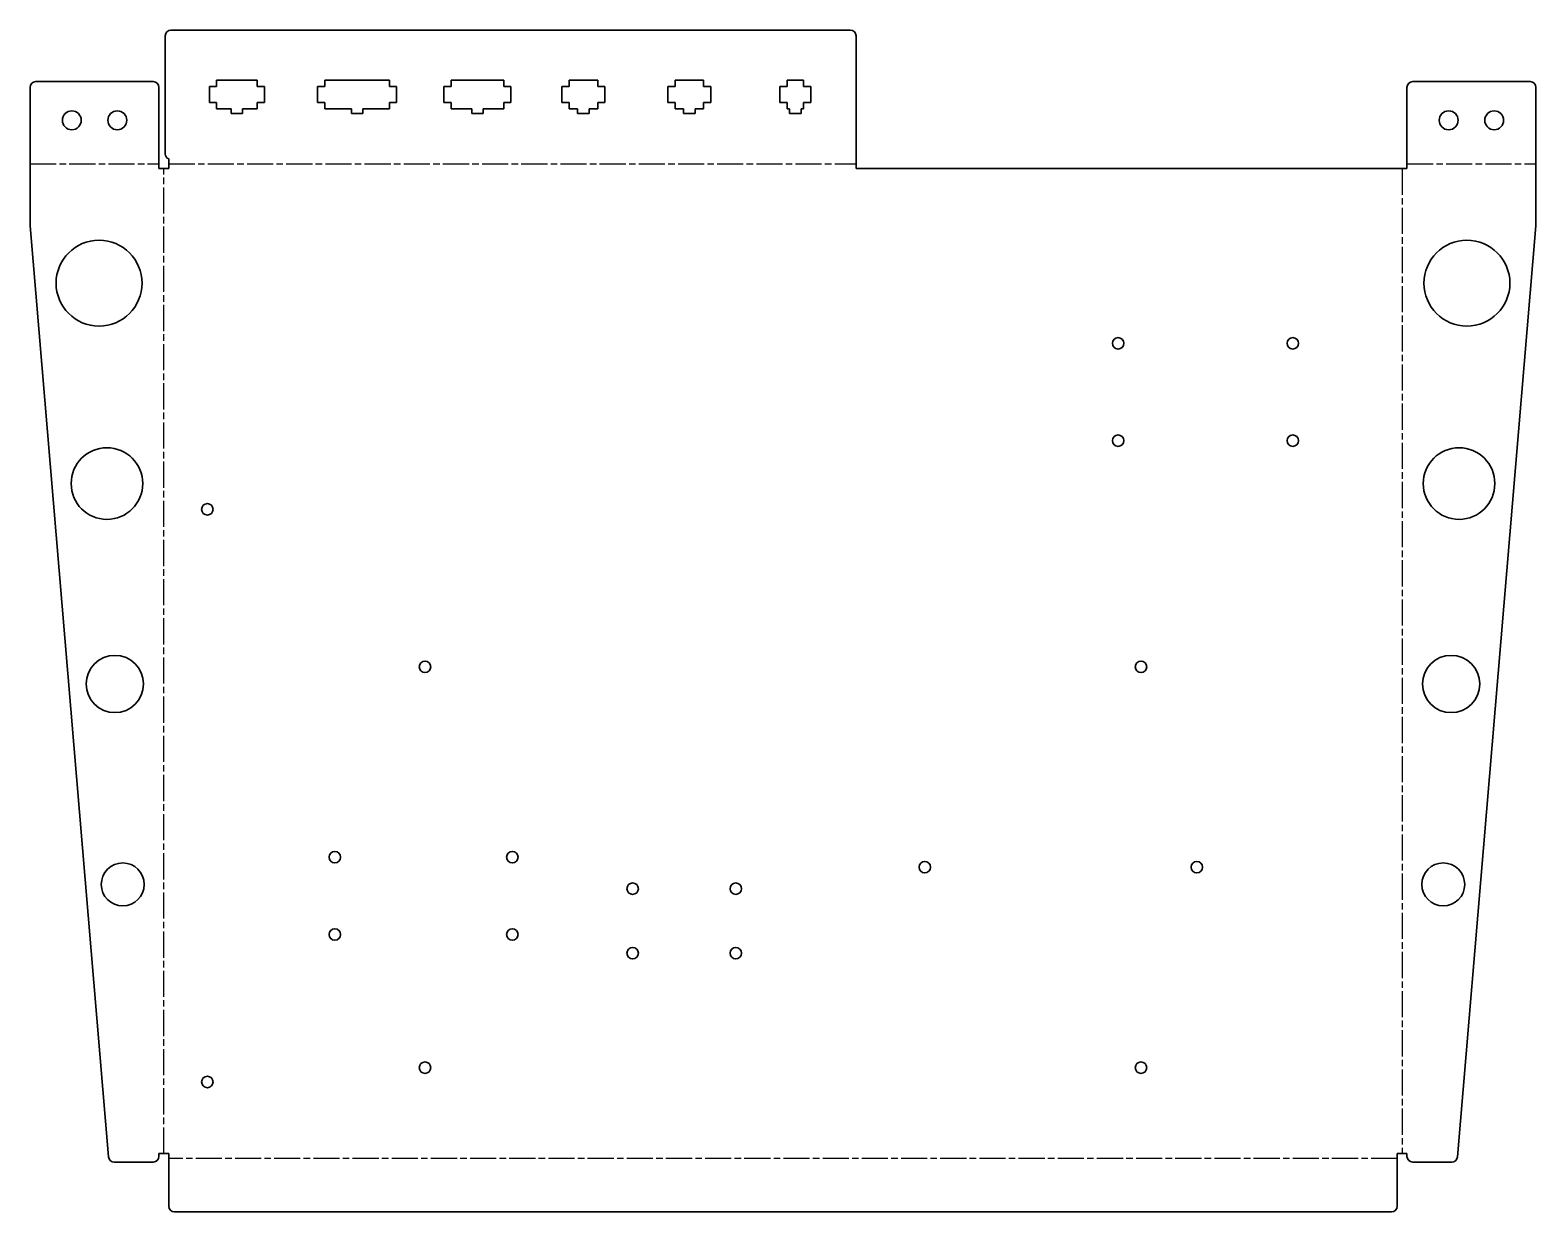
# Model space of a CAD drawing. Header units: millimetres. Extents: x 0 to 526, y 0 to 413.
import ezdxf

# ---------------------------------------------------------------- set-up
doc = ezdxf.new("R2010")
doc.units = ezdxf.units.MM
doc.linetypes.add('Chain', pattern=[13.68, 9.12, -1.14, 2.28, -1.14])
doc.layers.add('Bend Centerline (ANSI)', color=7, linetype='Chain', lineweight=25)
doc.layers.add('Visible (ANSI)', color=7, linetype='Continuous', lineweight=35)

# ---------------------------------------------------------------- blocks, each defined once
blk = doc.blocks.new('BCR-V009-BCR001_Sheet_BCR-V009-BCR001 (Desplegada)')
at = {"layer": 'Bend Centerline (ANSI)'}
for p, q in [((-262.89, 159.7), (-217.89, 159.7)), ((-216.2, -186), (-216.2, 158)), ((-214.5, 159.7), (25.5, 159.7)), ((216.2, 158), (216.2, -186)), ((217.89, 159.7), (262.89, 159.7)), ((214.5, -187.7), (-214.5, -187.7))]:
    blk.add_line(p, q, dxfattribs=at)
at = {"layer": 'Visible (ANSI)'}
for p, q in [((-213.7, 206.39), (23.5, 206.39)), ((-215.7, 163.23), (-215.7, 204.39)), ((25.5, 158), (25.5, 204.39)), ((-262.89, 186.39), (-262.89, 138)), ((-260.89, 188.39), (-219.89, 188.39)), ((-217.89, 186.39), (-217.89, 158)), ((-200.3, 186.69), (-197.8, 186.69)), ((-200.3, 181.09), (-200.3, 186.69)), ((-197.8, 188.89), (-183.6, 188.89)), ((-197.8, 186.69), (-197.8, 188.89)), ((-183.6, 188.89), (-183.6, 186.69)), ((-183.6, 186.69), (-181.1, 186.69)), ((-181.1, 186.69), (-181.1, 181.09)), ((-162.5, 186.69), (-160, 186.69)), ((-162.5, 181.09), (-162.5, 186.69)), ((-160, 188.89), (-137.4, 188.89)), ((-160, 186.69), (-160, 188.89)), ((-137.4, 188.89), (-137.4, 186.69)), ((-137.4, 186.69), (-134.9, 186.69)), ((-134.9, 186.69), (-134.9, 181.09)), ((-118.4, 186.69), (-115.9, 186.69)), ((-118.4, 181.09), (-118.4, 186.69)), ((-115.9, 188.89), (-97.5, 188.89)), ((-115.9, 186.69), (-115.9, 188.89)), ((-97.5, 188.89), (-97.5, 186.69)), ((-97.5, 186.69), (-95, 186.69)), ((-95, 186.69), (-95, 181.09)), ((-77.2, 186.69), (-74.7, 186.69)), ((-77.2, 181.09), (-77.2, 186.69)), ((-74.7, 188.89), (-64.7, 188.89)), ((-74.7, 186.69), (-74.7, 188.89)), ((-64.7, 188.89), (-64.7, 186.69)), ((-64.7, 186.69), (-62.2, 186.69)), ((-62.2, 186.69), (-62.2, 181.09)), ((-40.2, 186.69), (-37.7, 186.69)), ((-40.2, 181.09), (-40.2, 186.69)), ((-37.7, 188.89), (-27.7, 188.89)), ((-37.7, 186.69), (-37.7, 188.89)), ((-27.7, 188.89), (-27.7, 186.69)), ((-27.7, 186.69), (-25.2, 186.69)), ((-25.2, 186.69), (-25.2, 181.09)), ((-1.1, 181.09), (-1.1, 186.69)), ((-1.1, 186.69), (1.4, 186.69)), ((1.4, 186.69), (1.4, 188.89)), ((1.4, 188.89), (7.2, 188.89)), ((7.2, 188.89), (7.2, 186.69)), ((7.2, 186.69), (9.7, 186.69)), ((9.7, 186.69), (9.7, 181.09)), ((217.89, 158), (217.89, 186.39)), ((219.89, 188.39), (260.89, 188.39)), ((262.89, 138), (262.89, 186.39)), ((-197.8, 181.09), (-200.3, 181.09)), ((-197.8, 178.89), (-197.8, 181.09)), ((-192.7, 178.89), (-197.8, 178.89)), ((-192.7, 177.29), (-192.7, 178.89)), ((-188.7, 178.89), (-188.7, 177.29)), ((-183.6, 178.89), (-188.7, 178.89)), ((-181.1, 181.09), (-183.6, 181.09)), ((-183.6, 181.09), (-183.6, 178.89)), ((-160, 181.09), (-162.5, 181.09)), ((-160, 178.89), (-160, 181.09)), ((-150.7, 178.89), (-160, 178.89)), ((-150.7, 177.29), (-150.7, 178.89)), ((-146.7, 178.89), (-146.7, 177.29)), ((-137.4, 178.89), (-146.7, 178.89)), ((-134.9, 181.09), (-137.4, 181.09)), ((-137.4, 181.09), (-137.4, 178.89)), ((-115.9, 181.09), (-118.4, 181.09)), ((-115.9, 178.89), (-115.9, 181.09)), ((-108.7, 178.89), (-115.9, 178.89)), ((-108.7, 177.29), (-108.7, 178.89)), ((-104.7, 178.89), (-104.7, 177.29)), ((-97.5, 178.89), (-104.7, 178.89)), ((-95, 181.09), (-97.5, 181.09)), ((-97.5, 181.09), (-97.5, 178.89)), ((-74.7, 181.09), (-77.2, 181.09)), ((-74.7, 178.89), (-74.7, 181.09)), ((-71.7, 178.89), (-74.7, 178.89)), ((-71.7, 177.29), (-71.7, 178.89)), ((-67.7, 178.89), (-67.7, 177.29)), ((-64.7, 178.89), (-67.7, 178.89)), ((-62.2, 181.09), (-64.7, 181.09)), ((-64.7, 181.09), (-64.7, 178.89)), ((-37.7, 181.09), (-40.2, 181.09)), ((-37.7, 178.89), (-37.7, 181.09)), ((-34.7, 178.89), (-37.7, 178.89)), ((-34.7, 177.29), (-34.7, 178.89)), ((-30.7, 178.89), (-30.7, 177.29)), ((-27.7, 178.89), (-30.7, 178.89)), ((-25.2, 181.09), (-27.7, 181.09)), ((-27.7, 181.09), (-27.7, 178.89)), ((1.4, 181.09), (-1.1, 181.09)), ((1.4, 178.89), (1.4, 181.09)), ((2.3, 178.89), (1.4, 178.89)), ((2.3, 177.29), (2.3, 178.89)), ((6.3, 178.89), (6.3, 177.29)), ((7.2, 178.89), (6.3, 178.89)), ((9.7, 181.09), (7.2, 181.09)), ((7.2, 181.09), (7.2, 178.89)), ((-188.7, 177.29), (-192.7, 177.29)), ((-146.7, 177.29), (-150.7, 177.29)), ((-104.7, 177.29), (-108.7, 177.29)), ((-67.7, 177.29), (-71.7, 177.29)), ((-30.7, 177.29), (-34.7, 177.29)), ((6.3, 177.29), (2.3, 177.29)), ((-214.5, 158), (-217.89, 158)), ((-214.5, 161.39), (-214.5, 158)), ((217.89, 158), (25.5, 158)), ((-262.89, 138), (-235.55, -187.17)), ((235.55, -187.17), (262.89, 138)), ((-233.55, -189), (-219.89, -189)), ((-217.89, -186), (-214.5, -186)), ((-217.89, -187), (-217.89, -186)), ((-214.5, -204.39), (-214.5, -186)), ((214.5, -186), (217.89, -186)), ((214.5, -204.39), (214.5, -186)), ((217.89, -186), (217.89, -187)), ((233.55, -189), (219.89, -189)), ((-212.5, -206.39), (212.5, -206.39))]:
    blk.add_line(p, q, dxfattribs=at)
for centre, radius in [((-248.34, 174.89), 3.3), ((-232.44, 174.89), 3.3), ((232.44, 174.89), 3.3), ((248.34, 174.89), 3.3), ((-238.82, 118), 15), ((238.82, 118), 15), ((117, 97), 2), ((178, 97), 2), ((117, 63), 2), ((178, 63), 2), ((-236.06, 48), 12.5), ((236.06, 48), 12.5), ((-201, 39), 2), ((-233.3, -22), 10), ((-125, -16), 2), ((125, -16), 2), ((233.3, -22), 10), ((-156.5, -82.5), 2), ((-94.5, -82.5), 2), ((49.5, -86), 2), ((144.5, -86), 2), ((-230.54, -92), 7.5), ((230.54, -92), 7.5), ((-52.5, -93.5), 2), ((-16.5, -93.5), 2), ((-156.5, -109.5), 2), ((-94.5, -109.5), 2), ((-52.5, -116), 2), ((-16.5, -116), 2), ((-125, -156), 2), ((125, -156), 2), ((-201, -161), 2)]:
    blk.add_circle(centre, radius, dxfattribs=at)
at = {"layer": 'Visible (ANSI)', "extrusion": (0, 0, -1)}
for centre, start, end in [((213.7, 204.39), 0, 90), ((-23.5, 204.39), 90, 180), ((260.89, 186.39), 360, 90), ((219.89, 186.39), 90, 180), ((-219.89, 186.39), 0, 90), ((-260.89, 186.39), 90, 180), ((213.7, 163.23), 293.5782, 360), ((233.55, -187), 270, 355.1929), ((219.89, -187), 180, 270), ((-219.89, -187), 270, 360), ((-233.55, -187), 184.8071, 270), ((212.5, -204.39), 270, 360), ((-212.5, -204.39), 180, 270)]:
    blk.add_arc(centre, 2, start, end, dxfattribs=at)

msp = doc.modelspace()

# ---------------------------------------------------------------- block references
msp.add_blockref('BCR-V009-BCR001_Sheet_BCR-V009-BCR001 (Desplegada)', (262.89, 206.39))

doc.saveas('drawing.dxf')
